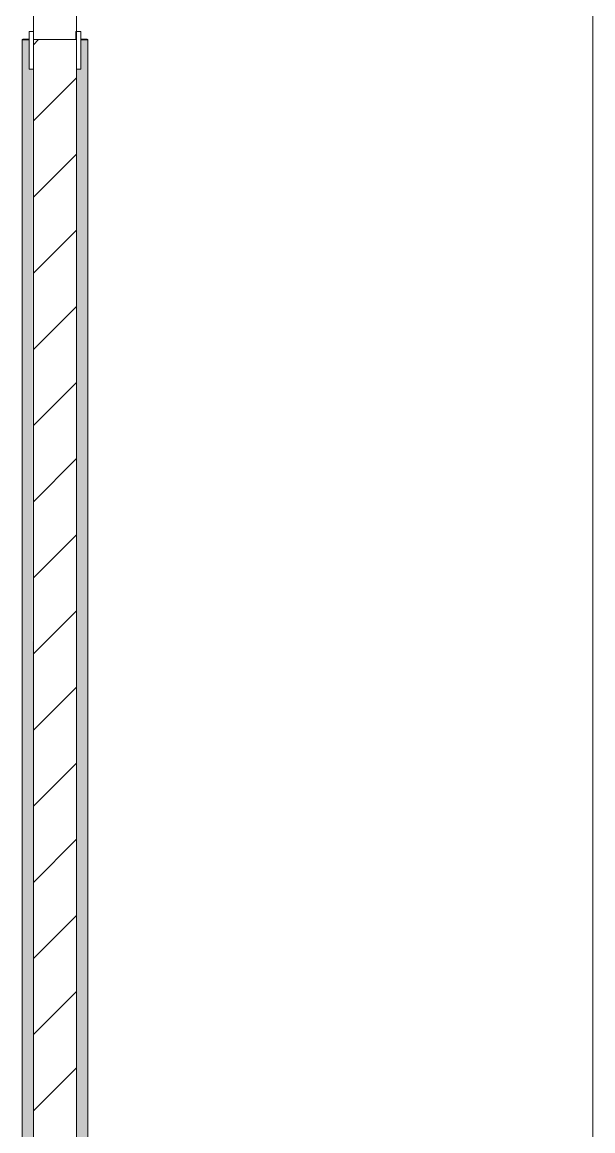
# Model space of a CAD drawing. Header units: millimetres. Extents: x 3914 to 443608, y -156176 to 78197.
# Drawn here: x 284613 to 285674, y -144249 to -142190 of the extents above; entities that cross this region are included whole.
import ezdxf

# ---------------------------------------------------------------- set-up
doc = ezdxf.new("R2010")
doc.units = ezdxf.units.MM
doc.linetypes.add('Осевая', pattern=[6350, 1270, -952.5, 3175, -952.5])
doc.layers.add('A-DOOR-FRAM-1', color=7, linetype='Continuous', lineweight=5, true_color=0xc0c0c0)
doc.layers.add('A-WALL-FNSH-1', color=9, linetype='Continuous', lineweight=5, true_color=0x808080)
for name, color, linetype, lineweight in [('A-FLOR', 7, 'Continuous', 9), ('A-WALL', 7, 'Continuous', 5), ('A-WALL-1', 7, 'Continuous', 35), ('I-WALL', 7, 'Continuous', 5), ('Оси', 7, 'Continuous', 9), ('Оси-2', 7, 'Осевая', 9)]:
    doc.layers.add(name, color=color, linetype=linetype, lineweight=lineweight)
pattern_1 = [(0, (174964.42, -145977.62), (243.84, 60.96), [20.117, -162.763, 20.117, -162.763, -975.36]), (0, (174964.42, -145977.62), (243.84, 60.96), [-365.76, 20.117, -345.643, 20.117, -162.763, -426.72]), (0, (174964.42, -145977.62), (243.84, 60.96), [-914.4, 20.117, -101.803, 20.117, -284.683]), (120, (175055.86, -145947.14), (-174.71291, 180.691634), [20.117, -162.763, 20.117, -162.763, -975.36]), (120, (175055.86, -145947.14), (-174.71291, 180.691634), [-365.76, 20.117, -345.643, 20.117, -162.763, -426.72]), (120, (175055.86, -145947.14), (-174.71291, 180.691634), [-914.4, 20.117, -101.803, 20.117, -284.683]), (240, (175086.34, -145825.22), (-69.12709, -241.651634), [20.117, -162.763, 20.117, -162.763, -975.36]), (240, (175086.34, -145825.22), (-69.12709, -241.651634), [-365.76, 20.117, -345.643, 20.117, -162.763, -426.72]), (240, (175086.34, -145825.22), (-69.12709, -241.651634), [-914.4, 20.117, -101.803, 20.117, -284.683])]

msp = doc.modelspace()

# ---------------------------------------------------------------- hatches: boundary and pattern name
at = {"layer": 'I-WALL'}
h = msp.add_hatch(dxfattribs=at)
h.set_pattern_fill('FP_191', color=256, style=0, pattern_type=2)
h.set_pattern_definition(pattern_1)
h.paths.add_polyline_path([(284634.4, -145827.6), (284632.8, -142277.6), (284626.4, -142277.6), (284626.4, -142222.6), (284614.4, -142222.6), (284614.4, -145806.6)])
h.paths.add_polyline_path([(284634.4, -145827.6), (284614.4, -145808.2), (284614.4, -145827.6)])
h.paths.add_polyline_path([(284626.4, -140822.6), (284626.4, -140767.6), (284634.4, -140767.6), (284634.4, -135577.6), (284614.4, -135598.6), (284614.4, -140822.6)])
h.paths.add_polyline_path([(284614.4, -135597.6), (284634.4, -135577.6), (284614.4, -135577.6)])
h = msp.add_hatch(dxfattribs=at)
h.set_pattern_fill('FP_22', color=256, style=0, pattern_type=2)
h.set_pattern_definition([(45, (174964.42, -145977.62), (-70.71068, 70.71068), [])])
h.paths.add_polyline_path([(284714.4, -145877.6), (284714.4, -142222.6), (284634.4, -142222.6), (284634.4, -145877.6)])
h.paths.add_polyline_path([(284714.4, -140822.6), (284714.4, -135577.6), (284634.4, -135577.6), (284634.4, -140822.6), (284684.4, -140822.6)])
h = msp.add_hatch(dxfattribs=at)
h.set_pattern_fill('FP_191', color=256, style=0, pattern_type=2)
h.set_pattern_definition(pattern_1)
h.paths.add_polyline_path([(284714.4, -145827.6), (284734.4, -145827.6), (284734.4, -145807.6)])
h.paths.add_polyline_path([(284714.4, -145827.6), (284734.4, -145806.6), (284734.4, -142222.6), (284722.4, -142222.6), (284722.4, -142277.6), (284714.4, -142277.6), (284714.4, -145456.6)])
h.paths.add_polyline_path([(284734.4, -140822.6), (284734.4, -139378.6), (284714.4, -139377.6), (284716.1, -140767.6), (284722.4, -140767.6), (284722.4, -140822.6)])

# ---------------------------------------------------------------- linework, layer by layer
at = {"layer": 'A-DOOR-FRAM-1'}
for p, q in [((284714.4, -142162.6), (284714.4, -142222.6)), ((284634.4, -142222.6), (284634.4, -142172.6)), ((284626.4, -142207.6), (284634.4, -142207.6)), ((284626.4, -142277.6), (284626.4, -142207.6)), ((284634.4, -142207.6), (284634.4, -142277.6)), ((284713.4, -142207.6), (284714.4, -142207.6)), ((284713.4, -142222.6), (284713.4, -142207.6)), ((284714.4, -142207.6), (284714.4, -142222.6)), ((284714.4, -142207.6), (284722.4, -142207.6)), ((284714.4, -142277.6), (284714.4, -142207.6)), ((284722.4, -142207.6), (284722.4, -142277.6)), ((284714.4, -142222.6), (284634.4, -142222.6)), ((284714.4, -142222.6), (284713.4, -142222.6)), ((284634.4, -142277.6), (284626.4, -142277.6)), ((284722.4, -142277.6), (284714.4, -142277.6))]:
    msp.add_line(p, q, dxfattribs=at)
at = {"layer": 'A-FLOR'}
for p, q in [((284634.4, -142246.7), (284634.4, -145382.4)), ((284634.4, -142247.6), (284634.4, -145383.4))]:
    msp.add_line(p, q, dxfattribs=at)
at = {"layer": 'A-WALL'}
msp.add_line((284714.4, -142277.6), (284714.4, -145877.6), dxfattribs=at)
at = {"layer": 'A-WALL-1'}
for p, q in [((284626.4, -142222.6), (284614.4, -142222.6)), ((284734.4, -142222.6), (284722.4, -142222.6))]:
    msp.add_line(p, q, dxfattribs=at)
at = {"layer": 'A-WALL-FNSH-1'}
for p, q in [((284614.4, -142222.6), (284613.4, -142222.6)), ((284613.4, -142222.6), (284613.4, -145806.6)), ((284735.4, -142222.6), (284734.4, -142222.6)), ((284735.4, -145806.6), (284735.4, -142222.6))]:
    msp.add_line(p, q, dxfattribs=at)
at = {"layer": 'Оси'}
msp.add_lwpolyline([(285674.4, -147883.9), (285674.4, -142883.9), (285674.4, -128949.3), (285674.4, -123949.3)], dxfattribs=at)
at = {"layer": 'Оси-2'}
msp.add_line((285674.4, -142882.9), (285674.4, -128948.4), dxfattribs=at)

doc.saveas('drawing.dxf')
